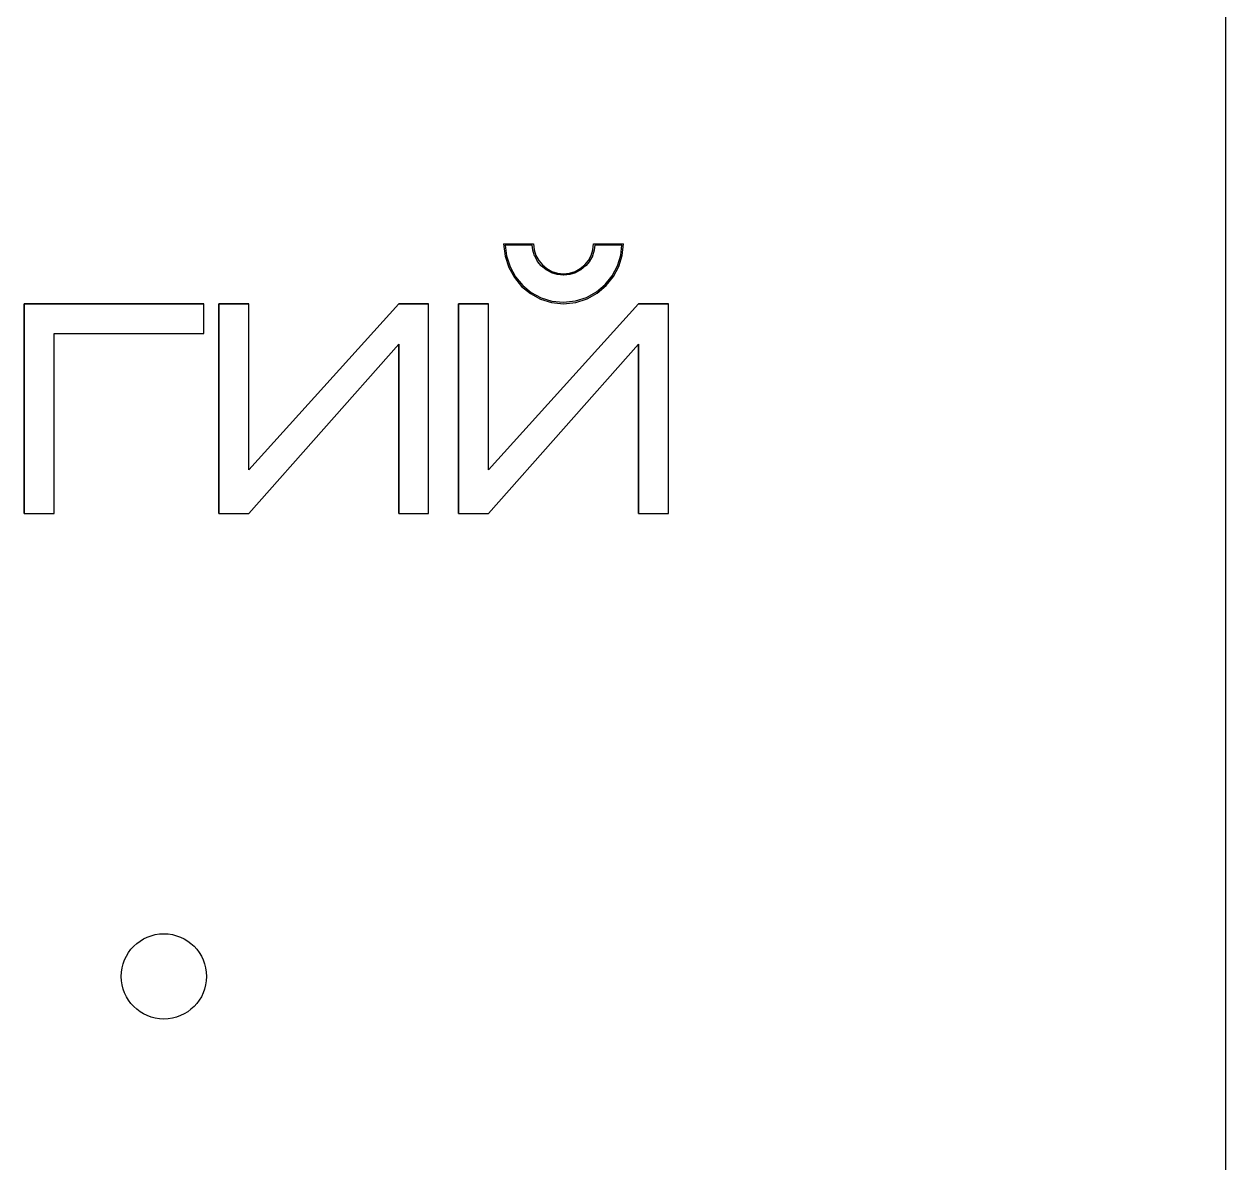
# Model space of a CAD drawing. Header units: millimetres. Extents: x 41 to 259, y 19 to 198.
# Drawn here: x 239.34 to 244.98, y 41.62 to 46.97 of the extents above; entities that cross this region are included whole.
import ezdxf

# ---------------------------------------------------------------- set-up
doc = ezdxf.new("R2010")
doc.units = ezdxf.units.MM
doc.layers.add('Mechanical13', color=56, linetype='Continuous')
doc.layers.add('ViaHoleLayer', color=16, linetype='Continuous')

msp = doc.modelspace()

# ---------------------------------------------------------------- linework, layer by layer
at = {"layer": 'Mechanical13'}
for p, q in [((244.983, 27.068), (244.983, 183.5)), ((241.5939, 45.9377), (241.7345, 45.9377)), ((241.5939, 45.9377), (241.6009, 45.88)), ((241.7284, 45.931), (241.6015, 45.931)), ((241.6015, 45.931), (241.6075, 45.8815)), ((241.7306, 45.9089), (241.7284, 45.931)), ((241.7306, 45.9089), (241.7306, 45.9095)), ((241.7306, 45.9095), (241.7306, 45.9095)), ((241.7306, 45.9095), (241.7306, 45.9089)), ((241.7307, 45.9088), (241.7306, 45.9089)), ((241.7309, 45.9075), (241.7307, 45.9088)), ((241.7307, 45.9088), (241.7307, 45.9088)), ((241.7392, 45.8811), (241.7309, 45.9075)), ((241.7345, 45.9377), (241.7374, 45.9095)), ((241.7374, 45.9095), (241.7456, 45.8831)), ((242.0046, 45.8831), (242.0129, 45.9095)), ((242.0193, 45.9075), (242.0111, 45.8811)), ((242.0129, 45.9095), (242.0157, 45.9377)), ((242.0157, 45.9377), (242.1563, 45.9377)), ((242.0196, 45.9088), (242.0193, 45.9075)), ((242.0193, 45.9075), (242.0193, 45.9075)), ((242.0196, 45.9089), (242.0195, 45.9087)), ((242.0195, 45.9087), (242.0196, 45.9088)), ((242.0195, 45.9087), (242.0195, 45.9087)), ((242.0218, 45.931), (242.0196, 45.9089)), ((242.1489, 45.931), (242.0218, 45.931)), ((242.1441, 45.8842), (242.1489, 45.931)), ((242.1507, 45.8829), (242.1563, 45.9377)), ((241.6009, 45.88), (241.618, 45.8268)), ((241.6075, 45.8815), (241.6242, 45.8294)), ((241.7397, 45.8799), (241.7392, 45.8811)), ((241.7392, 45.8811), (241.7392, 45.8811)), ((241.7397, 45.8798), (241.7396, 45.88)), ((241.7396, 45.88), (241.7396, 45.88)), ((241.7396, 45.88), (241.7397, 45.8799)), ((241.7526, 45.8562), (241.7397, 45.8798)), ((241.7456, 45.8831), (241.7586, 45.8593)), ((241.7527, 45.8561), (241.7526, 45.8562)), ((241.7527, 45.856), (241.7527, 45.8561)), ((241.7534, 45.855), (241.7527, 45.856)), ((241.7706, 45.8342), (241.7534, 45.855)), ((241.7586, 45.8593), (241.7758, 45.8384)), ((241.9744, 45.8384), (241.9916, 45.8593)), ((241.9968, 45.855), (241.9796, 45.8342)), ((241.9916, 45.8593), (242.0046, 45.8831)), ((241.9975, 45.856), (241.9968, 45.855)), ((241.9968, 45.855), (241.9968, 45.855)), ((241.9976, 45.8562), (241.9975, 45.8559)), ((241.9976, 45.8562), (241.9975, 45.856)), ((241.9975, 45.856), (241.9976, 45.8561)), ((241.9975, 45.8559), (241.9975, 45.856)), ((241.9975, 45.856), (241.9975, 45.856)), ((242.0105, 45.8798), (241.9976, 45.8562)), ((241.9976, 45.8561), (241.9976, 45.8562)), ((241.9976, 45.8562), (241.9976, 45.8562)), ((241.9976, 45.8561), (241.9976, 45.8561)), ((242.0111, 45.8811), (242.0105, 45.8799)), ((242.0105, 45.8799), (242.0106, 45.88)), ((242.0106, 45.88), (242.0105, 45.8798)), ((242.0105, 45.8799), (242.0105, 45.8799)), ((242.0105, 45.8798), (242.0105, 45.8798)), ((242.1283, 45.8335), (242.1441, 45.8842)), ((242.1345, 45.8309), (242.1507, 45.8829)), ((241.618, 45.8268), (241.6443, 45.7789)), ((241.6242, 45.8294), (241.6499, 45.7828)), ((241.7715, 45.8332), (241.7706, 45.8342)), ((241.7706, 45.8342), (241.7706, 45.8342)), ((241.7716, 45.8332), (241.7714, 45.8333)), ((241.7714, 45.8333), (241.7714, 45.8333)), ((241.7714, 45.8333), (241.7715, 45.8332)), ((241.7923, 45.8161), (241.7716, 45.8332)), ((241.7758, 45.8384), (241.7966, 45.8212)), ((241.7933, 45.8154), (241.7923, 45.8161)), ((241.7923, 45.8161), (241.7923, 45.8161)), ((241.7923, 45.8161), (241.7923, 45.8161)), ((241.7935, 45.8153), (241.7933, 45.8154)), ((241.8172, 45.8024), (241.7935, 45.8153)), ((241.7966, 45.8212), (241.8205, 45.8082)), ((241.8173, 45.8023), (241.8172, 45.8024)), ((241.8185, 45.8018), (241.8173, 45.8023)), ((241.8173, 45.8023), (241.8173, 45.8023)), ((241.8449, 45.7936), (241.8185, 45.8018)), ((241.8205, 45.8082), (241.8469, 45.8)), ((241.8462, 45.7933), (241.8449, 45.7936)), ((241.8449, 45.7936), (241.8449, 45.7936)), ((241.8463, 45.7933), (241.8462, 45.7933)), ((241.8743, 45.7905), (241.8463, 45.7933)), ((241.8469, 45.8), (241.8751, 45.7971)), ((241.8744, 45.7904), (241.8743, 45.7905)), ((241.8757, 45.7904), (241.8744, 45.7904)), ((241.8744, 45.7904), (241.8744, 45.7904)), ((241.8751, 45.7971), (241.9034, 45.8)), ((241.8759, 45.7905), (241.8757, 45.7904)), ((241.9039, 45.7933), (241.8759, 45.7905)), ((241.9034, 45.8), (241.9297, 45.8082)), ((241.904, 45.7933), (241.9039, 45.7933)), ((241.9054, 45.7936), (241.904, 45.7933)), ((241.904, 45.7933), (241.904, 45.7933)), ((241.9317, 45.8018), (241.9054, 45.7936)), ((241.9297, 45.8082), (241.9536, 45.8212)), ((241.9329, 45.8023), (241.9317, 45.8018)), ((241.9317, 45.8018), (241.9317, 45.8018)), ((241.933, 45.8024), (241.9328, 45.8023)), ((241.9328, 45.8023), (241.9328, 45.8023)), ((241.9328, 45.8023), (241.9329, 45.8023)), ((241.933, 45.8024), (241.9329, 45.8023)), ((241.9329, 45.8023), (241.933, 45.8023)), ((241.9567, 45.8153), (241.933, 45.8024)), ((241.933, 45.8023), (241.933, 45.8024)), ((241.933, 45.8024), (241.933, 45.8024)), ((241.933, 45.8024), (241.933, 45.8024)), ((241.9536, 45.8212), (241.9744, 45.8384)), ((241.9569, 45.8154), (241.9567, 45.8153)), ((241.9567, 45.8153), (241.9567, 45.8153)), ((241.9579, 45.8161), (241.9568, 45.8153)), ((241.9568, 45.8153), (241.9569, 45.8154)), ((241.9568, 45.8153), (241.9568, 45.8153)), ((241.9787, 45.8333), (241.9579, 45.8161)), ((241.9796, 45.8342), (241.9787, 45.8333)), ((241.9787, 45.8333), (241.9787, 45.8333)), ((242.1033, 45.787), (242.1283, 45.8335)), ((242.1089, 45.7833), (242.1345, 45.8309)), ((241.6443, 45.7789), (241.6786, 45.7375)), ((241.6499, 45.7828), (241.6834, 45.7423)), ((241.6786, 45.7375), (241.7199, 45.7036)), ((241.6834, 45.7423), (241.7237, 45.7092)), ((242.0294, 45.7118), (242.07, 45.746)), ((242.0333, 45.7062), (242.0748, 45.7412)), ((242.07, 45.746), (242.1033, 45.787)), ((242.0748, 45.7412), (242.1089, 45.7833)), ((241.7199, 45.7036), (241.7671, 45.6781)), ((241.7237, 45.7092), (241.7697, 45.6844)), ((241.7671, 45.6781), (241.8192, 45.6621)), ((241.7697, 45.6844), (241.8205, 45.6687)), ((241.931, 45.6691), (241.9828, 45.6857)), ((241.9324, 45.6625), (241.9855, 45.6795)), ((241.9828, 45.6857), (242.0294, 45.7118)), ((241.9855, 45.6795), (242.0333, 45.7062)), ((239.344, 44.6722), (239.344, 45.6565)), ((239.344, 45.6565), (240.1877, 45.6565)), ((240.1877, 45.6565), (239.344, 45.6565)), ((239.344, 45.6565), (239.344, 44.6722)), ((240.1877, 45.5159), (240.1877, 45.6565)), ((240.1877, 45.5159), (240.1877, 45.6565)), ((240.258, 44.6722), (240.258, 45.6565)), ((240.258, 45.6565), (240.3986, 45.6565)), ((240.3986, 45.6565), (240.258, 45.6565)), ((240.258, 45.6565), (240.258, 44.6722)), ((240.3986, 44.8761), (241.1017, 45.6565)), ((240.3986, 44.8761), (240.3986, 45.6565)), ((241.1017, 45.6565), (240.3986, 44.8761)), ((240.3986, 44.8761), (240.3986, 45.6565)), ((241.1017, 45.6565), (241.2423, 45.6565)), ((241.2423, 45.6565), (241.1017, 45.6565)), ((241.2423, 44.6722), (241.2423, 45.6565)), ((241.2423, 44.6722), (241.2423, 45.6565)), ((241.3829, 45.6565), (241.5236, 45.6565)), ((241.3829, 44.6722), (241.3829, 45.6565)), ((241.5236, 45.6565), (241.3829, 45.6565)), ((241.3829, 45.6565), (241.3829, 44.6722)), ((241.5236, 44.8761), (241.5236, 45.6565)), ((241.5236, 44.8761), (242.2267, 45.6565)), ((242.2267, 45.6565), (241.5236, 44.8761)), ((241.5236, 44.8761), (241.5236, 45.6565)), ((241.8192, 45.6621), (241.8751, 45.6565)), ((241.8205, 45.6687), (241.8751, 45.6633)), ((241.8751, 45.6633), (241.931, 45.6691)), ((241.8751, 45.6565), (241.9324, 45.6625)), ((242.2267, 45.6565), (242.3673, 45.6565)), ((242.3673, 45.6565), (242.2267, 45.6565)), ((242.3673, 44.6722), (242.3673, 45.6565)), ((242.3673, 44.6722), (242.3673, 45.6565)), ((239.4846, 44.6722), (239.4846, 45.5159)), ((239.4846, 45.5159), (240.1877, 45.5159)), ((239.4846, 45.5159), (240.1877, 45.5159)), ((239.4846, 44.6722), (239.4846, 45.5159)), ((240.3986, 44.6722), (241.1017, 45.4667)), ((240.3986, 44.6722), (241.1017, 45.4667)), ((241.1017, 44.6722), (241.1017, 45.4667)), ((241.1017, 45.4667), (241.1017, 44.6722)), ((241.5236, 44.6722), (242.2267, 45.4667)), ((241.5236, 44.6722), (242.2267, 45.4667)), ((242.2267, 44.6722), (242.2267, 45.4667)), ((242.2267, 45.4667), (242.2267, 44.6722)), ((239.344, 44.6722), (239.4846, 44.6722)), ((239.344, 44.6722), (239.4846, 44.6722)), ((240.258, 44.6722), (240.3986, 44.6722)), ((240.258, 44.6722), (240.3986, 44.6722)), ((241.1017, 44.6722), (241.2423, 44.6722)), ((241.1017, 44.6722), (241.2423, 44.6722)), ((241.3829, 44.6722), (241.5236, 44.6722)), ((241.3829, 44.6722), (241.5236, 44.6722)), ((242.2267, 44.6722), (242.3673, 44.6722)), ((242.2267, 44.6722), (242.3673, 44.6722))]:
    msp.add_line(p, q, dxfattribs=at)
at = {"layer": 'ViaHoleLayer'}
msp.add_circle((240, 42.5), 0.2, dxfattribs=at)

doc.saveas('drawing.dxf')
